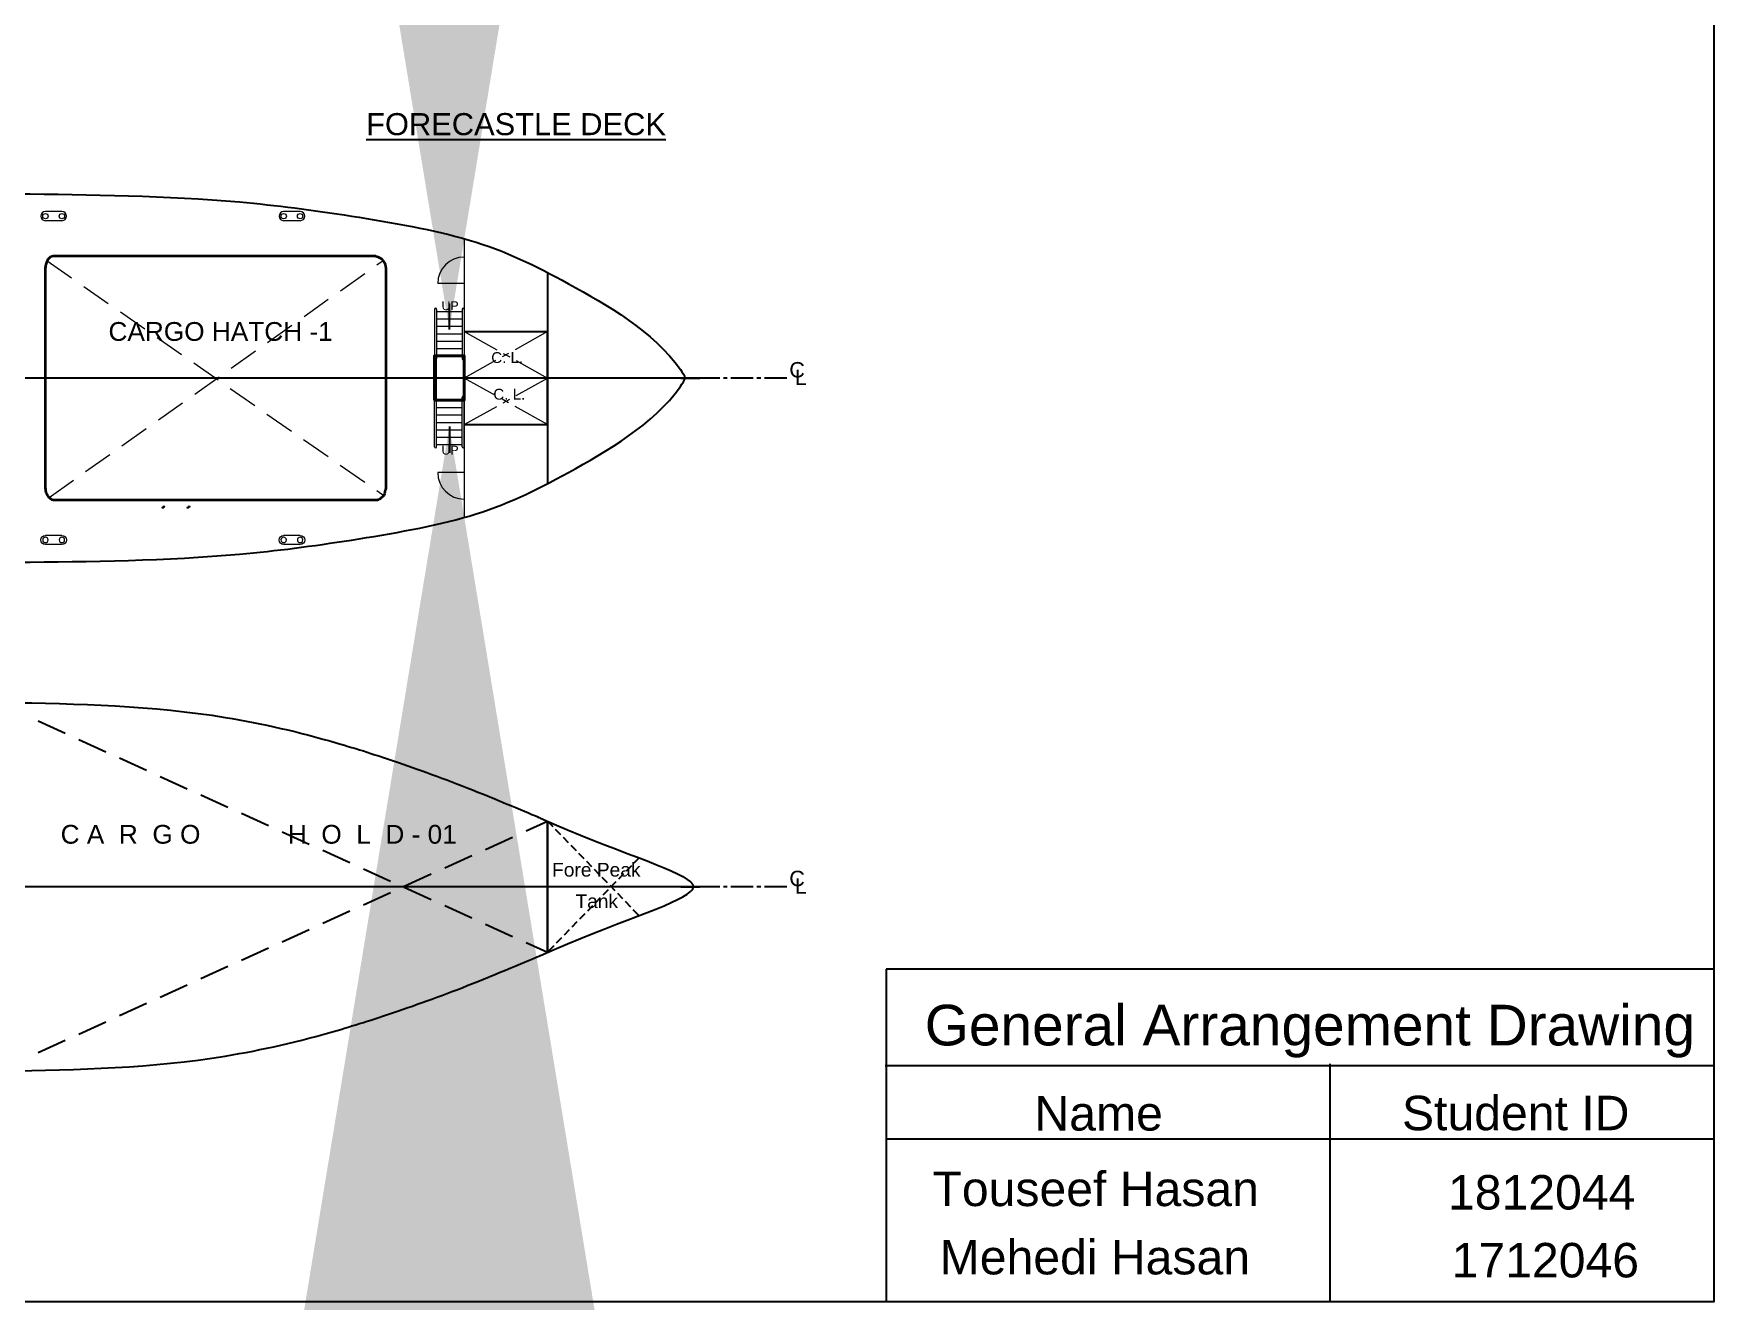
# Model space of a CAD drawing. Header units: inches. Extents: x 11 to 128, y 20 to 108.
# Drawn here: x 71.5 to 127.9, y 19.5 to 62.1 of the extents above; entities that cross this region are included whole.
import ezdxf

# ---------------------------------------------------------------- set-up
doc = ezdxf.new("R2010")
doc.units = ezdxf.units.IN
doc.header["$MEASUREMENT"] = 0
for name, pattern in [('CENTER', [2, 1.25, -0.25, 0.25, -0.25]), ('CENTER2', [1.125, 0.75, -0.125, 0.125, -0.125]), ('DASHED', [19.049999999999997, 12.7, -6.35]), ('DASHED2', [0.375, 0.25, -0.125]), ('DASHEDX2', [1.5, 1, -0.5])]:
    doc.linetypes.add(name, pattern=pattern)
for name, color, linetype in [('1', 255, 'Continuous'), ('bulkhead', 1, 'Continuous'), ('CL', 255, 'Continuous'), ('GA', 7, 'Continuous'), ('Text', 255, 'Continuous'), ('wl 2', 3, 'Continuous')]:
    doc.layers.add(name, color=color, linetype=linetype)
for name, color, linetype, lineweight in [('Deck', 165, 'Continuous', 40), ('Door', 255, 'Continuous', 13), ('hatch', 8, 'Continuous', 9), ('IN-LINE', 255, 'Continuous', 25), ('staps', 200, 'Continuous', 15)]:
    doc.layers.add(name, color=color, linetype=linetype, lineweight=lineweight)
doc.layers.add('Hide', color=255, linetype='Continuous', lineweight=13, plot=False)
doc.layers.add('PDF_Geometry', color=7, linetype='Continuous', true_color=0x221a16)
doc.styles.get("Standard").update_dxf_attribs({"font": 'arial.ttf'})
doc.dimstyles.get("Standard").update_dxf_attribs({"dimtxt": 0.18, "dimasz": 0.18, "dimexe": 0.18, "dimexo": 0.0625, "dimgap": 0.09, "dimtad": 0, "dimtih": 1, "dimtoh": 1, "dimdec": 4, "dimzin": 0, "dimdsep": 46, "dimtxsty": 'Standard', "dimcen": 0.09, "dimadec": 0, "dimazin": 0, "dimtfac": 1, "dimtdec": 4, "dimtofl": 0, "dimtmove": 0, "dimatfit": 3, "dimfxl": 1, "dimtolj": 1, "dimtzin": 0, "dimarcsym": 0})

msp = doc.modelspace()

# ---------------------------------------------------------------- linework, layer by layer
at = {"linetype": 'Continuous'}
msp.add_line((88.72598796100552, 31.25950635568136), (88.72598796100552, 35.66464656461906), dxfattribs=at)
for p, q in [((127.8695754498887, 30.69068168012922), (100.1040033854488, 30.69068168012922)), ((100.1040033854488, 30.69068168012922), (100.1040033854488, 19.54913820903212)), ((100.0687638284173, 27.45734300260071), (127.913178183104, 27.45734300260071)), ((115.0086404398414, 27.50809927291647), (115.0086404398414, 19.54593159910561)), ((100.0908878211339, 24.99681160069997), (127.9199701615793, 24.99681160069997))]:
    msp.add_line(p, q)
for points, knots in [([(70.88264237515482, 56.73598472069896), (73.37262614163076, 56.71059442550597), (77.22728134298693, 56.66663888952305), (82.04207987515491, 56.03454773773442), (86.4882848261506, 55.25008472069887), (89.30807659839812, 53.82301262085576), (92.40994797283763, 52.04348719104183), (93.33427381881948, 50.6218436870112), (93.33303331884564, 50.54848472069884)], [0, 0, 0, 0, 6.619019352516491, 9.953886297943837, 13.32604120155834, 16.95184819282616, 20.99458335555403, 21.32927055848932, 21.32927055848932, 21.32927055848932, 21.32927055848932]), ([(70.88264237515482, 44.36098472069871), (73.37262614163076, 44.38637501589169), (77.22728134298693, 44.43033055187462), (82.04207987515491, 45.06242170366325), (86.4882848261506, 45.8468847206988), (89.30807659839812, 47.27395682054191), (92.40994797283763, 49.05348225035584), (93.33427381881948, 50.47512575438647), (93.33303331884564, 50.54848472069884)], [0, 0, 0, 0, 6.619019352516491, 9.953886297943837, 13.32604120155834, 16.95184819282616, 20.99458335555403, 21.32927055848932, 21.32927055848932, 21.32927055848932, 21.32927055848932]), ([(64.84131233203864, 39.64969352607388), (66.71186129666191, 39.65852143941802), (71.06579952428015, 39.67919581406062), (76.7538458277044, 39.50500588383072), (81.01384162094088, 38.51175598143723), (83.0011477071585, 37.87966622612581), (83.71680958713294, 37.63066823390415)], [37.85273738139713, 37.85273738139713, 37.85273738139713, 37.85273738139713, 42.84773888620829, 49.4755748777421, 52.86973763529527, 54.63378625243055, 54.63378625243055, 54.63378625243055, 54.63378625243055]), ([(83.71680958713283, 37.6306682339042), (84.549408907831, 37.35037721230501), (86.34920138087739, 36.68618205527581), (88.48873681065108, 35.77077192427323), (88.48873681065108, 35.77077192427323), (90.95655521166101, 34.65527510486192), (93.30953964736638, 34.00878454740305), (93.63111216370181, 33.50446637960785), (93.61867643781353, 33.46207646015023)], [54.28574698922651, 54.28574698922651, 54.28574698922651, 54.28574698922651, 56.3771161053953, 58.57655571414248, 58.57655571414248, 58.57655571414248, 63.49933507952544, 64.14017905045223, 64.14017905045223, 64.14017905045223, 64.14017905045223]), ([(83.71680958713283, 29.29348468639623), (84.549408907831, 29.57377570799541), (86.34920138087739, 30.2379708650246), (88.48873681065108, 31.1533809960272), (88.48873681065108, 31.1533809960272), (90.95655521166101, 32.2688778154385), (93.30953964736638, 32.91536837289738), (93.63111216370181, 33.41968654069257), (93.61867643781353, 33.46207646015019)], [54.28574698922651, 54.28574698922651, 54.28574698922651, 54.28574698922651, 56.3771161053953, 58.57655571414248, 58.57655571414248, 58.57655571414248, 63.49933507952544, 64.14017905045223, 64.14017905045223, 64.14017905045223, 64.14017905045223]), ([(64.84131233203864, 27.27445939422654), (66.71186129666191, 27.26563148088239), (71.06579952428015, 27.2449571062398), (76.7538458277044, 27.4191470364697), (81.01384162094088, 28.41239693886319), (83.0011477071585, 29.04448669417461), (83.71680958713294, 29.29348468639627)], [37.85273738139713, 37.85273738139713, 37.85273738139713, 37.85273738139713, 42.84773888620829, 49.4755748777421, 52.86973763529527, 54.63378625243055, 54.63378625243055, 54.63378625243055, 54.63378625243055])]:
    msp.add_open_spline(points, degree=3, knots=knots)
at = {"layer": '1'}
for p, q in [((93.20151737515437, 50.54848472069884), (93.84344832830928, 50.54848472069884)), ((93.20151737515437, 50.54848472069884), (93.84344832830928, 50.54848472069884)), ((93.20151737515437, 50.54848472069884), (93.84344832830928, 50.54848472069884)), ((93.20151737515437, 50.54848472069884), (93.84344832830928, 50.54848472069884)), ((93.20151737515437, 50.54848472069884), (93.84344832830928, 50.54848472069884)), ((93.2015171638825, 33.46207646015021), (93.84344811703741, 33.46207646015021)), ((93.2015171638825, 33.46207646015021), (93.84344811703741, 33.46207646015021))]:
    msp.add_line(p, q, dxfattribs=at)
at = {"layer": 'bulkhead', "linetype": 'ByBlock'}
for p, q in [((88.72598796100552, 54.09300170277889), (88.72598796100552, 47.00396773861878)), ((88.72598796100552, 35.66464656461906), (88.72598796100552, 31.25950635568136))]:
    msp.add_line(p, q, dxfattribs=at)
at = {"layer": 'bulkhead', "linetype": 'Continuous'}
msp.add_line((88.72598796100552, 35.62578028441409), (88.72598796100552, 31.29837263588671), dxfattribs=at)
at = {"layer": 'CL', "linetype": 'CENTER2'}
for p, q in [((93.84344832830928, 50.54848472069884), (16.00024103592725, 50.54848472069884)), ((96.76168714978857, 50.5484847206989), (18.80526716388248, 50.54848472069884)), ((93.84344811703741, 33.46207646015021), (16.00024082465538, 33.46207646015021)), ((96.7616869385167, 33.46207646015027), (18.80526695261061, 33.46207646015021))]:
    msp.add_line(p, q, dxfattribs=at)
at = {"layer": 'Deck'}
msp.add_lwpolyline([(84.92826665938307, 49.80699722069888), (85.92927478438335, 49.80699722069888), (85.92927478438335, 51.28997222069886), (84.92826665938307, 51.28997222069886)], close=True, dxfattribs=at)
at = {"layer": 'Door'}
for p, q in [((85.92927478438335, 53.72424280130023), (85.0394897843828, 53.72424280130023)), ((85.92927478438335, 47.3727266410183), (85.0394897843828, 47.3727266410183))]:
    msp.add_line(p, q, dxfattribs=at)
for centre, start, end in [((85.92927478438335, 53.72424280130023), 90, 180), ((85.92927478438335, 47.3727266410183), 180, 270)]:
    msp.add_arc(centre, 0.8897849999999999, start, end, dxfattribs=at)
at = {"layer": 'GA', "lineweight": 9}
for p, q in [((72.41493549309152, 56.14043210903946), (71.86094102219707, 56.14043210903946)), ((80.41686094664246, 56.14043210903946), (79.862866475748, 56.14043210903946)), ((72.41493549309178, 55.83430106326576), (71.86094102219732, 55.83430106326576)), ((80.41686094664246, 55.83430106326573), (79.862866475748, 55.83430106326573)), ((72.41493549309178, 45.26266837813197), (71.86094102219732, 45.26266837813197)), ((80.41686094664246, 45.26266837813201), (79.862866475748, 45.26266837813201)), ((72.41493549309152, 44.95653733235827), (71.86094102219707, 44.95653733235827)), ((80.41686094664246, 44.95653733235827), (79.862866475748, 44.95653733235827))]:
    msp.add_line(p, q, dxfattribs=at)
for centre, major_axis, ratio, start_param, end_param in [((71.86094102219707, 55.9873665861526), (0.155990790805185, 2.83547325725405e-13), 0.9812471755336616, 1.570796326793113, 4.712388980382906), ((71.86094102219707, 55.9873665861526), (-0.09130551636621714, 1.017065923254348e-12), 0.9812471755337348, 1.570796326805626, 7.853981633985212), ((72.41493549309152, 55.9873665861526), (0.09130551636623546, 4.744147878814098e-13), 0.9812471755335376, 4.712388980379189, 10.99557428755877), ((72.41493549309152, 55.9873665861526), (-0.155990790805185, 5.566593888012771e-13), 0.9812471755336616, 1.570796326798398, 4.712388980388191), ((79.862866475748, 55.9873665861526), (0.155990790805185, 2.83547325725405e-13), 0.9812471755336616, 1.570796326793113, 4.712388980382906), ((79.862866475748, 55.9873665861526), (-0.09130551636621714, 1.017065923254348e-12), 0.9812471755337348, 1.570796326805626, 7.853981633985212), ((80.41686094664246, 55.9873665861526), (0.09130551636623546, 4.744147878814098e-13), 0.9812471755335376, 4.712388980379189, 10.99557428755877), ((80.41686094664246, 55.9873665861526), (-0.155990790805185, 5.566593888012771e-13), 0.9812471755336616, 1.570796326798398, 4.712388980388191)]:
    msp.add_ellipse(centre, major_axis=major_axis, ratio=ratio, start_param=start_param, end_param=end_param, dxfattribs=at)
at = {"layer": 'GA', "lineweight": 9, "extrusion": (0, 0, -1)}
for centre, major_axis, ratio, start_param, end_param in [((71.86094102219707, 45.10960285524514), (0.155990790805185, -2.83547325725405e-13), 0.9812471755336616, 1.570796326793113, 4.712388980382906), ((71.86094102219707, 45.10960285524514), (-0.09130551636621714, -1.017065923254348e-12), 0.9812471755337348, 1.570796326805626, 7.853981633985212), ((72.41493549309152, 45.10960285524514), (0.09130551636623546, -4.744147878814098e-13), 0.9812471755335376, 4.712388980379189, 10.99557428755877), ((72.41493549309152, 45.10960285524514), (-0.155990790805185, -5.566593888012771e-13), 0.9812471755336616, 1.570796326798398, 4.712388980388191), ((79.862866475748, 45.10960285524514), (0.155990790805185, -2.83547325725405e-13), 0.9812471755336616, 1.570796326793113, 4.712388980382906), ((79.862866475748, 45.10960285524514), (-0.09130551636621714, -1.017065923254348e-12), 0.9812471755337348, 1.570796326805626, 7.853981633985212), ((80.41686094664246, 45.10960285524514), (0.09130551636623546, -4.744147878814098e-13), 0.9812471755335376, 4.712388980379189, 10.99557428755877), ((80.41686094664246, 45.10960285524514), (-0.155990790805185, -5.566593888012771e-13), 0.9812471755336616, 1.570796326798398, 4.712388980388191)]:
    msp.add_ellipse(centre, major_axis=major_axis, ratio=ratio, start_param=start_param, end_param=end_param, dxfattribs=at)
at = {"layer": 'hatch', "linetype": 'CENTER'}
for p, q in [((88.72598796100554, 52.10791725625845), (85.92927478438335, 50.54848472069884)), ((85.92927478438335, 52.10791725625845), (88.72598796100554, 50.5484847206989)), ((88.72598796100554, 48.98905218513934), (85.92927478438335, 50.54848472069884)), ((85.92927478438335, 48.98905218513934), (88.72598796100554, 50.5484847206989))]:
    msp.add_line(p, q, dxfattribs=at)
at = {"layer": 'Hide'}
msp.add_line((85.92927478438335, 55.23022230349465), (85.92927478438335, 45.86674713967517), dxfattribs=at)
at = {"layer": 'Hide', "linetype": 'DASHEDX2'}
for p, q in [((71.91824557415225, 54.4856225361481), (83.22520867042422, 46.60776886725169)), ((71.98425421491379, 46.53818218849335), (83.2007239775601, 54.49850055176795))]:
    msp.add_line(p, q, dxfattribs=at)
at = {"layer": 'Hide', "lineweight": 35}
msp.add_lwpolyline([(82.96117410737887, 54.6440432739748), (81.2518673777932, 54.6440432739748), (80.86901726137795, 54.6440432739748), (72.16907840904534, 54.6440432739748), (72.1162714964364, 54.6440432739748), (72.07666631197972, 54.63084154582279), (72.02385939937065, 54.60443808951813), (71.94464903045692, 54.52522772060478), (71.91824557415225, 54.4856225361481), (71.89184211784797, 54.43281562353928), (71.87864038969558, 54.36680698277794), (71.86543866154356, 54.31400007016862), (71.86543866154356, 54.27439488571194), (71.85223693339117, 54.24799142940779), (71.85223693339117, 46.86822539230018), (71.85223693339117, 46.84182193599551), (71.86543866154356, 46.84182193599551), (71.86543866154356, 46.74940983892951), (71.87864038969558, 46.73620811077686), (71.87864038969558, 46.70980465447283), (71.89184211784797, 46.67019947001603), (71.91824557415225, 46.61739255740683), (71.94464903045692, 46.57778737295003), (72.02385939937065, 46.49857700403668), (72.07666631197972, 46.47217354773252), (72.1162714964364, 46.45897181958), (72.16907840904534, 46.45897181958), (80.86901726137795, 46.45897181958), (81.2518673777932, 46.45897181958), (83.02718274814046, 46.45897181958)], dxfattribs=at)
msp.add_lwpolyline([(82.96117410737887, 54.6440432739748, -0.3594018059130852), (83.2912173111853, 54.23836773925265), (83.2912173111853, 46.85860170214503), (83.2912173111853, 46.81899651768835), (83.27801558303291, 46.79259306138369), (83.25161212672863, 46.66057577986088), (83.22520867042422, 46.60776886725169), (83.10639311705407, 46.48895331388153), (83.0799896607494, 46.47575158572952), (83.05358620444512, 46.46254985757738), (83.02718274814046, 46.46254985757738), (83.02718274814046, 46.44934812942486)], format="xyb", dxfattribs=at)
at = {"layer": 'IN-LINE', "linetype": 'DASHED'}
for p, q in [((85.92927478438335, 52.10791725625862), (88.72598796100552, 52.10791725625853)), ((88.72598796100539, 48.98905218513934), (88.72598796100539, 52.10791725625845)), ((85.92927478438335, 48.98905218513934), (88.72598796100552, 48.98905218513933))]:
    msp.add_line(p, q, dxfattribs=at)
at = {"layer": 'PDF_Geometry', "lineweight": 20}
for points in [[(75.83642831612711, 46.19258933427535), (75.83642831612711, 46.20579106242801), (75.77041967536577, 46.20579106242801), (75.77041967536577, 46.19258933427535)], [(75.87499575622863, 46.21792083976597), (75.87499575622863, 46.23112256791863), (75.80898711546729, 46.23112256791863), (75.80898711546729, 46.21792083976597)], [(76.68133891787072, 46.19258933427535), (76.68133891787072, 46.20579106242801), (76.61533027710963, 46.20579106242801), (76.61533027710963, 46.19258933427535)], [(76.71990635797223, 46.21792083976597), (76.71990635797223, 46.23112256791863), (76.65389771721115, 46.23112256791863), (76.65389771721115, 46.21792083976597)]]:
    msp.add_lwpolyline(points, close=True, dxfattribs=at)
at = {"layer": 'staps'}
for p, q in [((84.92826665938307, 52.85352234520534), (84.92826665938307, 51.19932344407733)), ((85.00241540938336, 52.85352234520534), (85.00241540938336, 51.19932344407733)), ((85.00241540938336, 52.78481102069891), (85.85512603438309, 52.78481102069891)), ((85.00241540938272, 52.78481102069891), (85.85512603438245, 52.78481102069891)), ((85.00241540938336, 52.5356712206989), (85.85512603438309, 52.5356712206989)), ((85.85512603438309, 52.85352234520534), (85.85512603438309, 51.19932344407733)), ((85.92927478438335, 52.85352234520534), (85.92927478438335, 51.19932344407733)), ((85.00241540938336, 52.28653142069889), (85.85512603438309, 52.28653142069889)), ((85.00241540938336, 52.03739162069888), (85.85512603438309, 52.03739162069888)), ((85.00241540938336, 51.78825182069887), (85.85512603438309, 51.78825182069887)), ((85.00241540938336, 51.53911202069887), (85.85512603438309, 51.53911202069887)), ((84.92826665938307, 48.24344709619245), (84.92826665938307, 51.28997222069892)), ((85.00241540938336, 51.28997222069886), (85.85512603438309, 51.28997222069886)), ((85.00241540938336, 48.24344709619245), (85.00241540938202, 51.28997222069892)), ((85.00241540938336, 49.80699722069888), (85.85512603438309, 49.80699722069888)), ((85.85512603438309, 48.24344709619245), (85.85512603438309, 49.89764599732047)), ((85.92927478438335, 48.24344709619245), (85.92927478438335, 49.89764599732047)), ((85.00241540938336, 49.55785742069893), (85.85512603438309, 49.55785742069893)), ((85.00241540938336, 49.30871762069892), (85.85512603438309, 49.30871762069892)), ((85.00241540938336, 49.05957782069904), (85.85512603438309, 49.05957782069904)), ((85.00241540938336, 48.81043802069903), (85.85512603438309, 48.81043802069903)), ((85.00241540938336, 48.56129822069902), (85.85512603438309, 48.56129822069902)), ((85.00241540938336, 48.31215842069901), (85.85512603438309, 48.31215842069901))]:
    msp.add_line(p, q, dxfattribs=at)
for centre, radius, start, end in [((84.96534103438255, 52.85352234520534), 0.03707437500000001, 0, 180), ((85.89220040938253, 52.85352234520534), 0.03707437499991369, 0, 180), ((85.89220040938253, 51.19932344407727), 0.03707437499991369, 180, 0), ((85.89220040938253, 49.89764599732053), 0.03707437499991369, 0, 180), ((84.96534103438255, 48.24344709619252), 0.03707437500000001, 180, 0), ((85.89220040938253, 48.24344709619252), 0.03707437499991369, 180, 0)]:
    msp.add_arc(centre, radius, start, end, dxfattribs=at)
at = {"layer": 'Text', "color": 2, "true_color": 0xffff00}
msp.add_lwpolyline([(10.50722803916892, 19.53408883592809), (127.9121126593976, 19.53408883592809), (127.9121126593976, 107.6864698602388), (10.50722803916892, 107.6864698602388)], close=True, dxfattribs=at)
at = {"layer": 'wl 2', "linetype": 'DASHEDX2'}
for p, q in [((70.2506754610055, 39.64957646015034), (88.72598796100552, 31.25950635568136)), ((70.2506754610055, 27.27457646015008), (88.72598796100552, 35.66464656461906))]:
    msp.add_line(p, q, dxfattribs=at)
at = {"layer": 'wl 2', "linetype": 'DASHED2'}
for p, q in [((88.72598796100552, 35.66464656461906), (91.80350717478213, 32.48925149081406)), ((91.80350717478213, 34.43490140824977), (88.72598796100552, 31.25950635568136))]:
    msp.add_line(p, q, dxfattribs=at)

# ---------------------------------------------------------------- texts
at = {"layer": 'Text'}
for s, height, p in [('%%UFORECASTLE DECK', 0.7414875000000001, (82.63323900248042, 58.70650258730937)), ('UP', 0.2965950000000001, (85.16579759936795, 52.82936624612618)), ('CARGO HATCH -1', 0.6302643750000001, (73.97907041549581, 51.79847685732658)), ('C. L.', 0.3638675916305686, (86.83597024925984, 51.05445703650446)), ('C', 0.5190412500000001, (96.84677943354401, 50.56725703746894)), ('L', 0.5190412500000001, (97.02973194467128, 50.31123602370272)), ('C. L.', 0.3638675916305686, (86.90502114676792, 49.82292005810734)), ('UP', 0.2965950000000001, (85.16579759936795, 47.97846843660414)), ('C A  R  G O            H  O  L  D - 01', 0.6302643750000001, (72.37228331081778, 34.90809931334979)), ('Fore Peak', 0.4607462178674243, (88.8796079429911, 33.80263328573929)), ('C', 0.5190412500000001, (96.84677922227216, 33.48084877692032)), ('L', 0.5190412500000001, (97.02973173339942, 33.22482776315409)), ('Tank', 0.4607462178674243, (89.66395707214689, 32.74530324838133))]:
    msp.add_text(s, height=height, dxfattribs=at).set_placement(p)
at = {"layer": 'Text', "color": 7, "true_color": 0xffffff, "attachment_point": 7, "line_spacing_factor": 0.9638554216867471}
for s, insert, char_height, width in [('{\\C7;General Arrangement Drawing}', (101.3964891531714, 27.7192025275479), 1.365746722092728, 27.07616880624614), ('{\\C7;Name}', (105.0810508177564, 25.25393511290617), 1.157547932763376, 22.94859121521248), ('{\\C7;Student ID}', (117.4267509111031, 25.26617889776632), 1.157547932763376, 22.94859121521248), ('{\\C7;Touseef Hasan}', (101.6564899800201, 22.71880561830264), 1.157547932763376, 22.94859121521248), ('{\\C7;1812044}', (118.9716968363039, 22.60292684826826), 1.157547932763376, 22.94859121521248), ('{\\C7;Mehedi Hasan}', (101.8980350235897, 20.42428007496656), 1.157547932763376, 22.94859121521248), ('{\\C7;1712046}', (119.0943810170099, 20.32317872364206), 1.157547932763376, 22.94859121521248)]:
    msp.add_mtext(s, dxfattribs=dict(at, insert=insert, char_height=char_height, width=width))

# ---------------------------------------------------------------- leaders
at = {"layer": 'hatch', "ltscale": 0.05}
for points in [[(85.42877072188324, 52.17644090544493), (85.42877072188324, 53.05658919447566)], [(85.42877072188324, 48.920528535953), (85.42877072188324, 48.04038024692233)]]:
    msp.add_leader(points, dimstyle='Standard', override={"dimasz": 200, "dimtad": 0}, dxfattribs=at)

doc.saveas('drawing.dxf')
